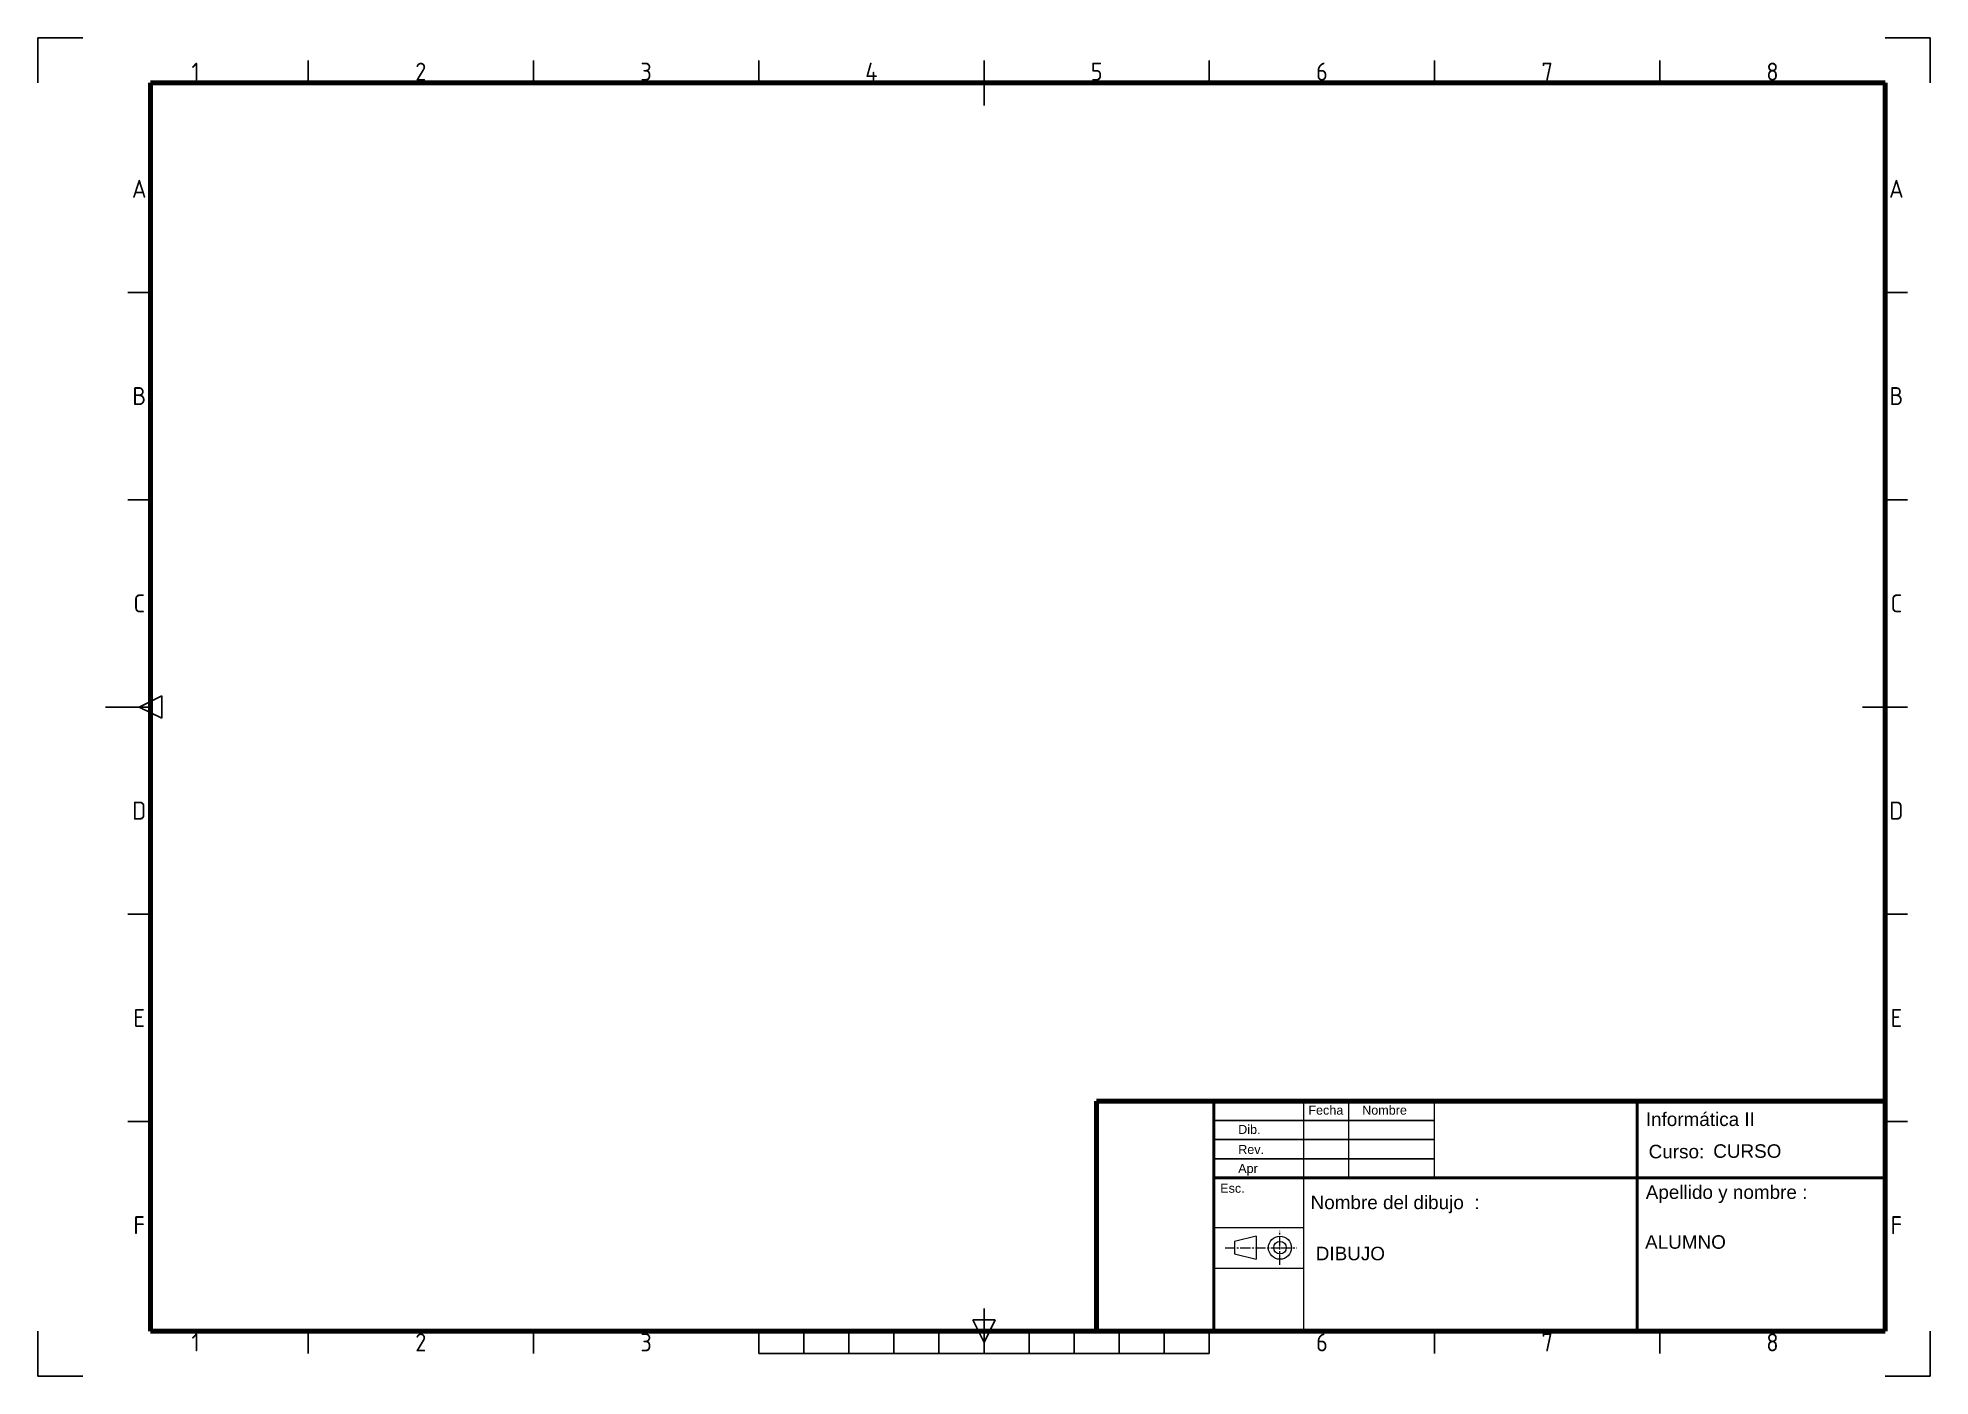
# Model space of a CAD drawing. Header units: millimetres. Extents: x 0 to 420, y 0 to 297.
import ezdxf
from ezdxf.enums import TextEntityAlignment as Align

# ---------------------------------------------------------------- set-up
doc = ezdxf.new("R2010")
doc.units = ezdxf.units.MM
doc.linetypes.add('CENTER2', pattern=[1.125, 0.75, -0.125, 0.125, -0.125])
doc.styles.add('ISO Proportional', font='isocp.shx')
doc.styles.get("Standard").update_dxf_attribs({"font": 'arial.ttf'})

# ---------------------------------------------------------------- blocks, each defined once
blk = doc.blocks.new('*U0')
at = {"color": 0, "linetype": 'CENTER2', "lineweight": 20, "ltscale": 3, "transparency": 16777216}
for p, q in [((-12.18, 0), (-0.28, 0)), ((0, 0.28), (0, 3.78)), ((0.28, 0), (3.78, 0)), ((0, -3.78), (0, -0.28))]:
    blk.add_line(p, q, dxfattribs=at)
at = {"color": 0, "linetype": 'Continuous', "lineweight": 20, "ltscale": 3, "transparency": 16777216}
for p, q in [((-0.14, 0), (0.14, 0)), ((0, -0.14), (0, 0.14))]:
    blk.add_line(p, q, dxfattribs=at)

msp = doc.modelspace()

# ---------------------------------------------------------------- linework, layer by layer
for p, q in [((0, 297), (0, 287)), ((10, 297), (0, 297)), ((420, 297), (410, 297)), ((420, 287), (420, 297)), ((60, 287), (60, 292)), ((110, 287), (110, 292)), ((160, 287), (160, 292)), ((210, 282), (210, 292)), ((260, 287), (260, 292)), ((310, 287), (310, 292)), ((360, 287), (360, 292)), ((25, 240.5), (20, 240.5)), ((415, 240.5), (410, 240.5)), ((25, 194.5), (20, 194.5)), ((415, 194.5), (410, 194.5)), ((15, 148.5), (25, 148.5)), ((22.5, 148.5), (27.5, 151)), ((27.5, 146), (22.5, 148.5)), ((27.5, 151), (27.5, 146)), ((405, 148.5), (415, 148.5)), ((25, 102.5), (20, 102.5)), ((415, 102.5), (410, 102.5)), ((25, 56.5), (20, 56.5)), ((261, 56.75), (310, 56.75)), ((415, 56.5), (410, 56.5)), ((261, 52.5), (310, 52.5)), ((261, 48.25), (310, 48.25)), ((210, 10), (210, 15)), ((0, 0), (0, 10)), ((60, 5), (60, 10)), ((110, 5), (110, 10)), ((160, 5), (160, 10)), ((170, 5), (170, 10)), ((180, 5), (180, 10)), ((190, 5), (190, 10)), ((200, 5), (200, 10)), ((207.5, 12.5), (212.5, 12.5)), ((210, 7.5), (207.5, 12.5)), ((212.5, 12.5), (210, 7.5)), ((210, 10), (210, 5)), ((220, 5), (220, 10)), ((230, 5), (230, 10)), ((240, 5), (240, 10)), ((250, 5), (250, 10)), ((260, 5), (260, 10)), ((310, 5), (310, 10)), ((360, 5), (360, 10)), ((420, 0), (420, 10)), ((160, 5), (260, 5)), ((0, 0), (10, 0)), ((420, 0), (410, 0))]:
    msp.add_line(p, q)
at = {"lineweight": 80}
for p, q in [((410, 287), (25, 287)), ((25, 287), (25, 10)), ((410, 10), (410, 287)), ((235, 10), (235, 61)), ((235, 61), (410, 61)), ((25, 10), (410, 10))]:
    msp.add_line(p, q, dxfattribs=at)
at = {"lineweight": 40}
for p, q in [((261, 10), (261, 61)), ((355, 10), (355, 61)), ((261, 44), (410, 44))]:
    msp.add_line(p, q, dxfattribs=at)
at = {"lineweight": 20}
for p, q in [((281, 10), (281, 61)), ((291, 44), (291, 61)), ((310, 44), (310, 61)), ((261, 33), (281, 33)), ((270.44, 31.06), (265.62, 29.88)), ((265.62, 29.88), (265.62, 27.12)), ((270.44, 31.06), (270.44, 25.94)), ((265.62, 27.12), (270.44, 25.94)), ((261, 24), (281, 24))]:
    msp.add_line(p, q, dxfattribs=at)
for radius in [2.56, 1.38]:
    msp.add_circle((275.69, 28.5), radius, dxfattribs=at)

# ---------------------------------------------------------------- block references
at = {"linetype": 'CENTER2', "lineweight": 20, "ltscale": 3}
msp.add_blockref('*U0', (275.69, 28.5), dxfattribs=at)

# ---------------------------------------------------------------- texts
at = {"style": 'ISO Proportional'}
for s, p in [('1', (35, 289.5)), ('2', (85, 289.5)), ('3', (135, 289.5)), ('4', (185, 289.5)), ('5', (235, 289.5)), ('6', (285, 289.5)), ('7', (335, 289.5)), ('8', (385, 289.5)), ('A', (22.5, 263.5)), ('A', (412.5, 263.5)), ('B', (22.5, 217.5)), ('B', (412.5, 217.5)), ('C', (22.5, 171.5)), ('C', (412.5, 171.5)), ('D', (22.5, 125.5)), ('D', (412.5, 125.5)), ('E', (22.5, 79.5)), ('E', (412.5, 79.5)), ('F', (22.5, 33.5)), ('F', (412.5, 33.5)), ('1', (35, 7.5)), ('2', (85, 7.5)), ('3', (135, 7.5)), ('6', (285, 7.5)), ('7', (335, 7.5)), ('8', (385, 7.5))]:
    msp.add_text(s, height=4, dxfattribs=at).set_placement(p, align=Align.MIDDLE)
at = {"lineweight": 20}
for s, height, p in [('Fecha', 2, (281.99, 58.04)), ('Nombre', 2, (293.93, 58.04)), ('Dib.', 2, (266.42, 53.75)), ('Informática II', 3, (356.88, 55.51)), ('Rev.', 2, (266.42, 49.31)), ('Curso: ', 3, (357.52, 48.34)), ('Apr', 2, (266.42, 45.09)), ('Esc.', 2, (262.43, 40.7)), ('Apellido y nombre : ', 3, (356.88, 39.33)), ('Nombre del dibujo  : ', 3, (282.49, 37.06))]:
    msp.add_text(s, height=height, dxfattribs=at).set_placement(p)
for tag, p in [('CURSO', (371.85, 48.45)), ('ALUMNO', (356.73, 28.27)), ('DIBUJO', (283.63, 25.72))]:
    msp.add_attdef(tag, p, '', height=3)

doc.saveas('drawing.dxf')
